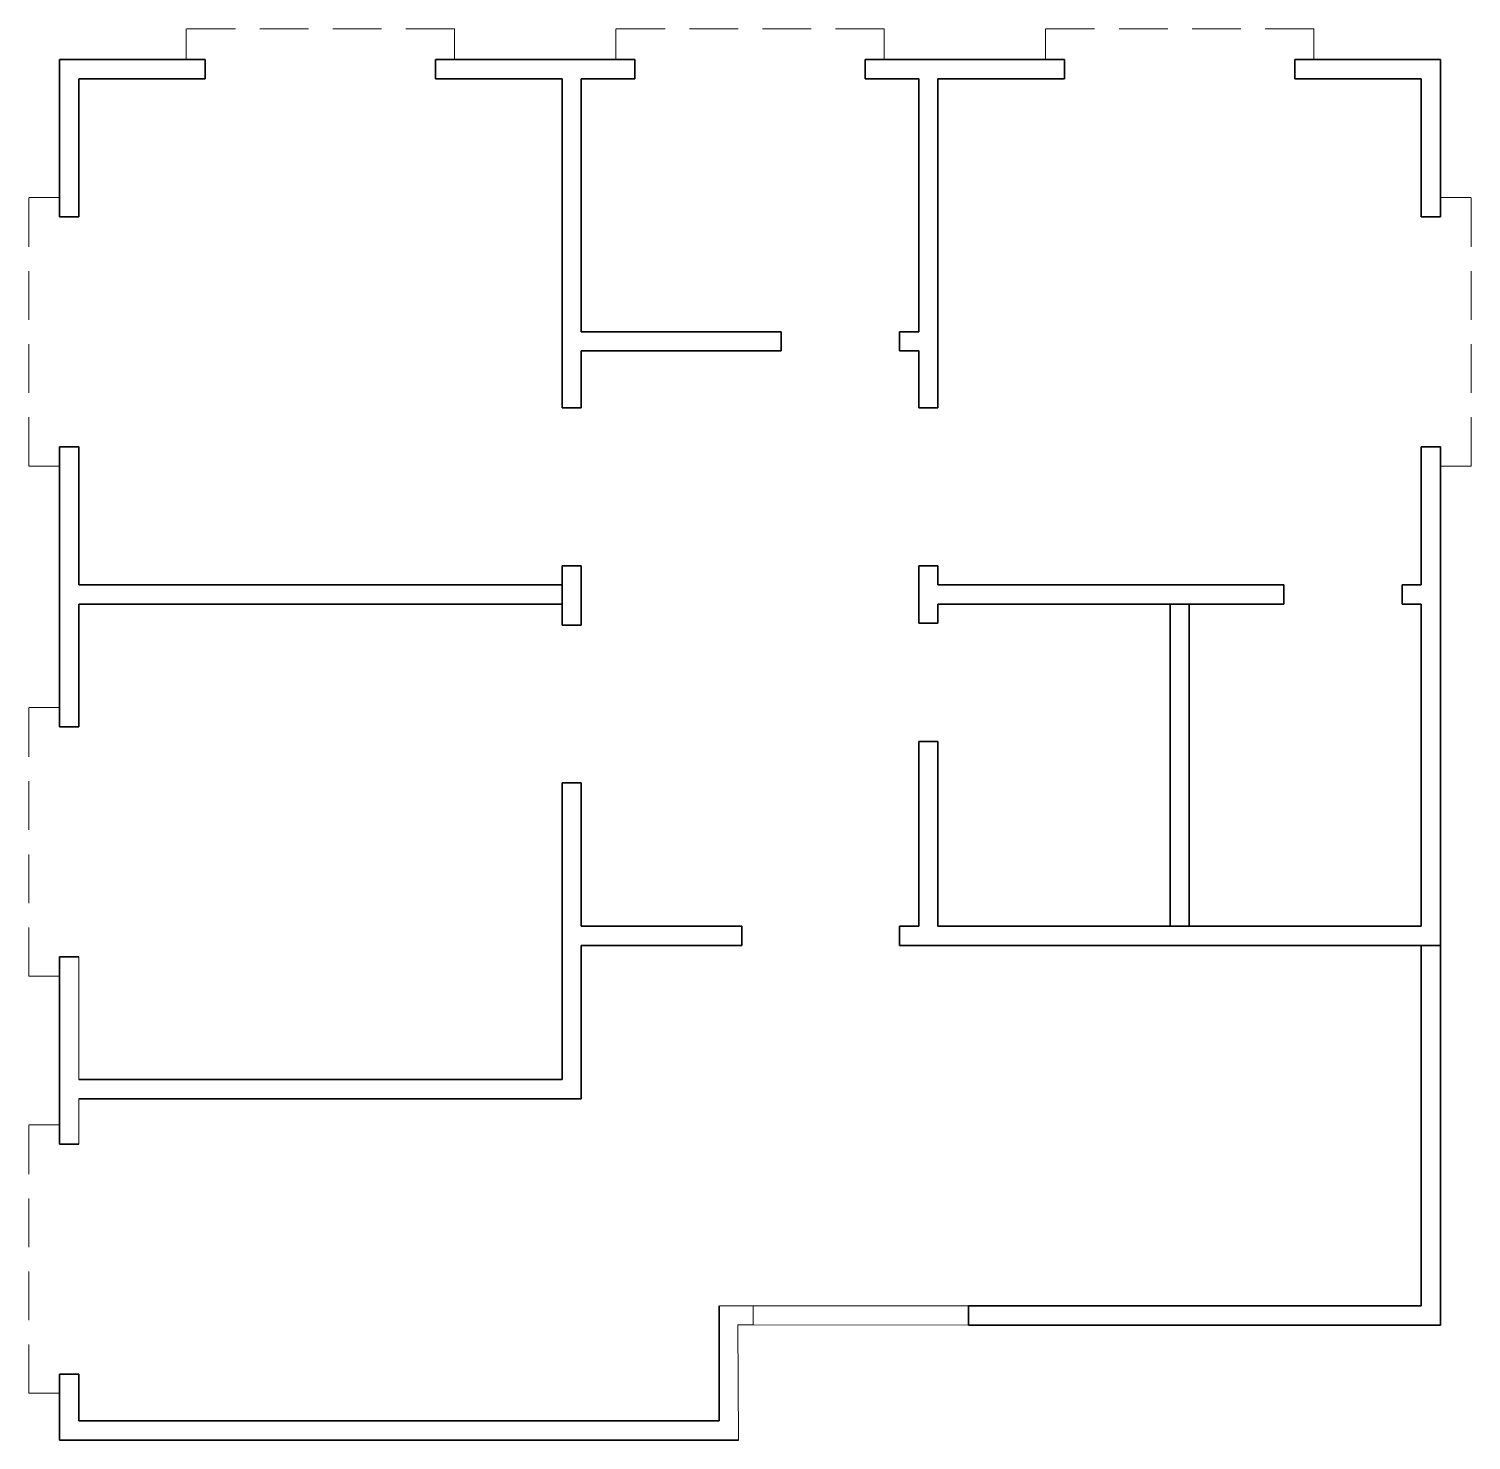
# Model space of a CAD drawing. Header units: feet. Extents: x 34707 to 35083, y -1377 to -1009.
import ezdxf

# ---------------------------------------------------------------- set-up
doc = ezdxf.new("R2010")
doc.units = ezdxf.units.FT
doc.header["$MEASUREMENT"] = 0
doc.linetypes.add('DASHED', pattern=[19.05, 12.7, -6.35])
for name, color, linetype, lineweight in [('A-DOOR', 1, 'CONTINUOUS', 15), ('A-WALL', 7, 'CONTINUOUS', 35), ('A-WINDOW', 116, 'CONTINUOUS', 20)]:
    doc.layers.add(name, color=color, linetype=linetype, lineweight=lineweight)

msp = doc.modelspace()

# ---------------------------------------------------------------- linework, layer by layer
at = {"layer": 'A-DOOR', "lineweight": 0}
msp.add_lwpolyline([(34952.17, -1342.06), (34896, -1342), (34896, -1347), (34952.17, -1347.06)], close=True, dxfattribs=at)
at = {"layer": 'A-WALL'}
for p, q in [((34753.17, -1017.06), (34715.17, -1017.06)), ((34715.17, -1017.06), (34715.17, -1058.06)), ((34753.17, -1022.06), (34753.17, -1017.06)), ((34865.17, -1017.06), (34813.17, -1017.06)), ((34813.17, -1022.06), (34813.17, -1017.06)), ((34865.17, -1022.06), (34865.17, -1017.06)), ((34977.17, -1017.06), (34925.17, -1017.06)), ((34925.17, -1022.06), (34925.17, -1017.06)), ((34977.17, -1022.06), (34977.17, -1017.06)), ((35075.17, -1017.06), (35037.17, -1017.06)), ((35037.17, -1022.06), (35037.17, -1017.06)), ((35075.17, -1058.06), (35075.17, -1017.06)), ((34753.17, -1022.06), (34720.17, -1022.06)), ((34720.17, -1022.06), (34720.17, -1058.06)), ((34846.17, -1022.06), (34813.17, -1022.06)), ((34846.17, -1022.06), (34846.17, -1107.92)), ((34865.17, -1022.06), (34851.17, -1022.06)), ((34851.17, -1022.06), (34851.17, -1088.06)), ((34939.17, -1022.06), (34925.17, -1022.06)), ((34939.17, -1088.06), (34939.17, -1022.06)), ((34944.17, -1107.92), (34944.17, -1022.06)), ((34977.17, -1022.06), (34944.17, -1022.06)), ((35070.17, -1022.06), (35037.17, -1022.06)), ((35070.17, -1058.06), (35070.17, -1022.06)), ((34720.17, -1058.06), (34715.17, -1058.06)), ((35070.17, -1058.06), (35075.17, -1058.06)), ((34903.31, -1088.06), (34851.17, -1088.06)), ((34903.31, -1093.06), (34903.31, -1088.06)), ((34939.17, -1088.06), (34934.17, -1088.06)), ((34934.17, -1088.06), (34934.17, -1093.06)), ((34903.31, -1093.06), (34851.17, -1093.06)), ((34851.17, -1093.06), (34851.17, -1107.92)), ((34939.17, -1093.06), (34934.17, -1093.06)), ((34939.17, -1107.92), (34939.17, -1093.06)), ((34851.17, -1107.92), (34846.17, -1107.92)), ((34939.17, -1107.92), (34944.17, -1107.92)), ((34715.17, -1118.06), (34715.17, -1191.06)), ((34720.17, -1118.06), (34715.17, -1118.06)), ((34720.17, -1118.06), (34720.17, -1154.06)), ((35070.17, -1154.06), (35070.17, -1118.06)), ((35070.17, -1118.06), (35075.17, -1118.06)), ((35075.17, -1248.06), (35075.17, -1118.06)), ((34846.17, -1149.06), (34846.17, -1164.55)), ((34851.17, -1149.06), (34846.17, -1149.06)), ((34851.17, -1149.06), (34851.17, -1164.55)), ((34939.17, -1164.06), (34939.17, -1149.06)), ((34939.17, -1149.06), (34944.17, -1149.06)), ((34944.17, -1154.06), (34944.17, -1149.06)), ((34846.17, -1154.06), (34720.17, -1154.06)), ((35034.31, -1154.06), (34944.17, -1154.06)), ((35034.31, -1154.06), (35034.31, -1159.06)), ((35070.17, -1154.06), (35065.17, -1154.06)), ((35065.17, -1154.06), (35065.17, -1159.06)), ((34846.17, -1159.06), (34720.17, -1159.06)), ((34720.17, -1159.06), (34720.17, -1191.06)), ((34944.17, -1164.06), (34944.17, -1159.06)), ((35034.31, -1159.06), (34944.17, -1159.06)), ((35004.67, -1159.06), (35004.67, -1243.06)), ((35009.67, -1159.06), (35009.67, -1243.06)), ((35070.17, -1159.06), (35065.17, -1159.06)), ((35070.17, -1243.06), (35070.17, -1159.06)), ((34851.17, -1164.55), (34846.17, -1164.55)), ((34939.17, -1164.06), (34944.17, -1164.06)), ((34939.17, -1164.06), (34944.17, -1164.06)), ((34720.17, -1191.06), (34715.17, -1191.06)), ((34939.17, -1243.06), (34939.17, -1194.92)), ((34939.17, -1194.92), (34944.17, -1194.92)), ((34939.17, -1194.92), (34944.17, -1194.92)), ((34944.17, -1243.06), (34944.17, -1194.92)), ((34846.17, -1205.69), (34846.17, -1248.06)), ((34851.17, -1205.69), (34846.17, -1205.69)), ((34851.17, -1205.69), (34851.17, -1243.06)), ((34851.17, -1243.06), (34893.03, -1243.06)), ((34893.03, -1248.06), (34893.03, -1243.06)), ((34939.17, -1243.06), (34934.17, -1243.06)), ((34934.17, -1248.06), (34934.17, -1243.06)), ((35070.17, -1243.06), (34944.17, -1243.06)), ((34846.17, -1248.06), (34846.17, -1283.06)), ((34893.03, -1248.06), (34851.17, -1248.06)), ((34851.17, -1248.06), (34851.17, -1288.06)), ((34934.17, -1248.06), (34939.17, -1248.06)), ((35075.17, -1248.06), (34939.17, -1248.06)), ((35070.17, -1342.06), (35070.17, -1248.06)), ((35075.17, -1248.06), (35075.17, -1347.06)), ((34715.17, -1251.06), (34715.17, -1299.84)), ((34720.17, -1251.06), (34715.17, -1251.06)), ((34720.17, -1283.06), (34846.17, -1283.06)), ((34720.17, -1288.06), (34851.17, -1288.06)), ((34720.17, -1299.84), (34715.17, -1299.84)), ((34887.17, -1372.06), (34887.17, -1342.06)), ((34952.17, -1342.06), (35070.17, -1342.06)), ((34952.17, -1347.06), (34952.17, -1342.06)), ((34952.17, -1347.06), (35075.17, -1347.06)), ((34715.17, -1359.84), (34715.17, -1377.06)), ((34720.17, -1359.84), (34715.17, -1359.84)), ((34720.17, -1359.84), (34720.17, -1372.06)), ((34887.17, -1372.06), (34720.17, -1372.06)), ((34715.17, -1377.06), (34892.17, -1377.06))]:
    msp.add_line(p, q, dxfattribs=at)
at = {"layer": 'A-WALL', "linetype": 'CONTINUOUS', "lineweight": 20}
for p, q in [((34720.2, -1251.06), (34720.2, -1283.06)), ((34720.2, -1288.06), (34720.2, -1299.84)), ((34887.2, -1342.06), (34896, -1342)), ((34896, -1342), (34896, -1347)), ((34892, -1347), (34896, -1347)), ((34892, -1347), (34892.2, -1377.06))]:
    msp.add_line(p, q, dxfattribs=at)
at = {"layer": 'A-WINDOW', "linetype": 'DASHED'}
for p, q in [((34818.17, -1009.06), (34748.17, -1009.06)), ((34748.17, -1017.06), (34748.17, -1009.06)), ((34818.17, -1017.06), (34818.17, -1009.06)), ((34930.17, -1009.06), (34860.17, -1009.06)), ((34860.17, -1017.06), (34860.17, -1009.06)), ((34930.17, -1017.06), (34930.17, -1009.06)), ((35042.17, -1009.06), (34972.17, -1009.06)), ((34972.17, -1017.06), (34972.17, -1009.06)), ((35042.17, -1017.06), (35042.17, -1009.06)), ((34707.17, -1123.06), (34707.17, -1053.06)), ((34715.17, -1053.06), (34707.17, -1053.06)), ((35075.17, -1053.06), (35083.17, -1053.06)), ((35083.17, -1123.06), (35083.17, -1053.06)), ((34715.17, -1123.06), (34707.17, -1123.06)), ((35075.17, -1123.06), (35083.17, -1123.06)), ((34707.17, -1256.06), (34707.17, -1186.06)), ((34715.17, -1186.06), (34707.17, -1186.06)), ((34715.17, -1256.06), (34707.17, -1256.06)), ((34707.17, -1364.84), (34707.17, -1294.84)), ((34715.17, -1294.84), (34707.17, -1294.84)), ((34715.17, -1364.84), (34707.17, -1364.84))]:
    msp.add_line(p, q, dxfattribs=at)

doc.saveas('drawing.dxf')
